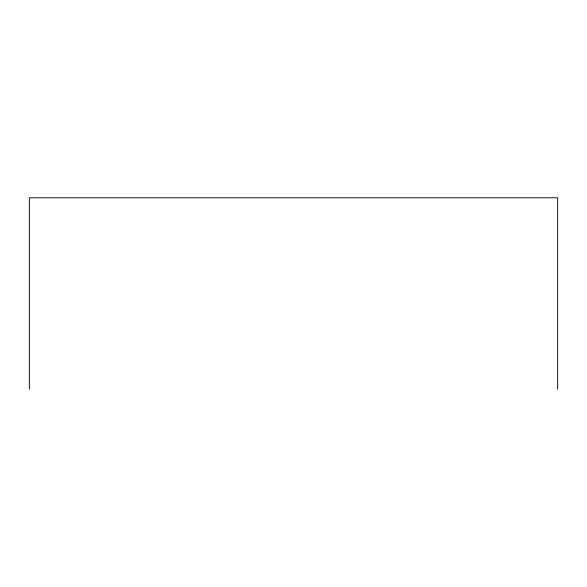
<?xml version="1.0" encoding="UTF-8"?>
<svg xmlns="http://www.w3.org/2000/svg" width="587" height="587" viewBox="0 0 587 587"><rect width="100%" height="100%" fill="white"/><g stroke="black" fill="none" stroke-linecap="round" stroke-linejoin="round"><path stroke-width="0.88" d="M557.65 389.21L557.65 197.79L29.35 197.79L29.35 389.21"/></g></svg>
